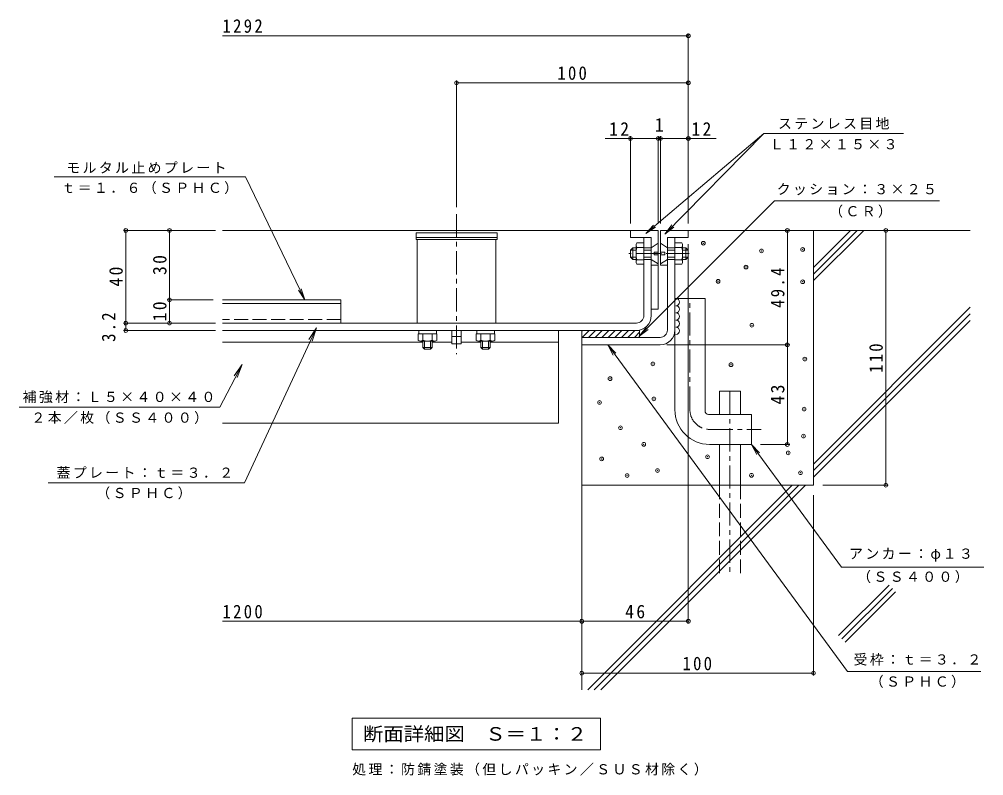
# Model space of a CAD drawing. Units: millimetres on the paper, enlarged 10 times, with parts at other scales. Extents: x -2105 to 2457, y -1919 to 1532.
# Drawn here: x 258 to 2339, y -100 to 1532 of the extents above; entities that cross this region are included whole.
import ezdxf
from ezdxf.enums import TextEntityAlignment as Align

# ---------------------------------------------------------------- set-up
doc = ezdxf.new("R2010")
doc.units = ezdxf.units.MM
doc.header["$LTSCALE"] = 10
doc.header["$PDMODE"] = 32
doc.header["$PDSIZE"] = 8
doc.linetypes.add('CHAIN1', pattern=[8, 5, -1, 1, -1])
doc.linetypes.add('DASHED3', pattern=[4, 3, -1])
for name, color, linetype, lineweight in [('D-1_ピット', 2, 'Continuous', 9), ('D-2_蓋', 3, 'Continuous', 9), ('D-3_受枠', 3, 'Continuous', 9), ('D-4_寸法', 7, 'Continuous', 9), ('D-5_仕様文', 7, 'Continuous', 9), ('D-6_躯体', 6, 'Continuous', 5), ('D-F', 6, 'Continuous', 5)]:
    doc.layers.add(name, color=color, linetype=linetype, lineweight=lineweight)
doc.styles.add('ＭＳ ゴシック', font='')
doc.styles.get('ＭＳ ゴシック').set_extended_font_data('MS Gothic')

msp = doc.modelspace()

# ---------------------------------------------------------------- linework, layer by layer
at = {"layer": 'D-1_ピット'}
for p, q in [((1701.82, 1076.87), (1641.82, 1076.87)), ((1641.82, 1001.86), (1641.82, 1076.87)), ((1656.82, 861.87), (1656.82, 1061.87)), ((1672.82, 689.86), (1672.82, 1061.87)), ((1656.82, 1039.36), (1641.82, 1049.37)), ((1672.82, 1050.03), (1687.61, 1050.03)), ((1689.45, 1046.85), (1687.61, 1050.03)), ((1689.49, 1006.86), (1689.49, 1046.78)), ((1650.82, 1023.86), (1641.82, 1023.86)), ((1672.82, 1039.36), (1656.82, 1039.36)), ((1672.82, 1034.36), (1656.82, 1034.36)), ((1687.66, 1040.2), (1672.82, 1040.2)), ((1696.82, 1039.36), (1689.49, 1039.36)), ((1701.82, 1034.36), (1689.49, 1034.36)), ((1696.82, 1039.36), (1696.82, 1014.36)), ((1701.82, 1034.36), (1696.82, 1039.36)), ((1701.82, 1019.36), (1701.82, 1034.36)), ((1656.82, 1014.36), (1641.82, 1004.36)), ((1656.82, 1001.86), (1641.82, 1001.86)), ((1672.82, 1019.36), (1656.82, 1019.36)), ((1672.82, 1014.36), (1656.82, 1014.36)), ((1687.66, 1013.53), (1672.82, 1013.53)), ((1672.82, 1003.7), (1687.66, 1003.7)), ((1689.49, 1006.86), (1687.66, 1003.7)), ((1701.82, 1019.36), (1689.49, 1019.36)), ((1696.82, 1014.36), (1689.49, 1014.36)), ((1701.82, 1019.36), (1696.82, 1014.36)), ((1672.82, 929.86), (1737.82, 929.86)), ((1737.82, 687.37), (1737.82, 929.86)), ((1120.32, 860.87), (1120.32, 853.87)), ((1120.32, 860.87), (1158.32, 860.87)), ((1120.32, 853.87), (1158.32, 853.87)), ((1158.32, 860.87), (1158.32, 853.87)), ((1191.82, 860.87), (1191.82, 831.87)), ((1211.82, 860.87), (1211.82, 831.87)), ((1283.32, 860.86), (1245.32, 860.86)), ((1245.32, 860.86), (1245.32, 853.87)), ((1283.32, 853.87), (1245.32, 853.87)), ((1283.32, 860.86), (1283.32, 853.87)), ((1211.82, 847.64), (1191.82, 847.64)), ((1471.82, 845.87), (1640.82, 845.87)), ((1471.82, 845.87), (1471.82, 829.87)), ((1211.82, 831.87), (1191.82, 831.87)), ((1640.82, 829.87), (1471.82, 829.87)), ((1745.32, 679.86), (1837.82, 679.86)), ((1837.82, 614.87), (1837.82, 679.86)), ((1747.82, 614.87), (1837.82, 614.87))]:
    msp.add_line(p, q, dxfattribs=at)
at = {"layer": 'D-1_ピット', "linetype": 'CHAIN1'}
for p, q in [((1703.72, 1026.86), (1639.65, 1026.86)), ((1705.32, 689.86), (1705.32, 929.86)), ((1747.82, 647.37), (1858.8, 647.37))]:
    msp.add_line(p, q, dxfattribs=at)
at = {"layer": 'D-1_ピット', "color": 5, "lineweight": 5}
for p, q in [((1119.07, 839.74), (1119.07, 853.87)), ((1119.07, 853.87), (1159.57, 853.87)), ((1129.17, 839.74), (1129.17, 853.87)), ((1149.47, 839.74), (1149.47, 853.86)), ((1159.57, 839.74), (1159.57, 853.87)), ((1284.57, 853.87), (1244.07, 853.87)), ((1244.07, 839.74), (1244.07, 853.87)), ((1254.17, 839.74), (1254.17, 853.86)), ((1274.47, 839.74), (1274.47, 853.87)), ((1284.57, 839.74), (1284.57, 853.87)), ((1124.12, 837.86), (1154.52, 837.86)), ((1279.52, 837.86), (1249.12, 837.86))]:
    msp.add_line(p, q, dxfattribs=at)
at = {"layer": 'D-1_ピット', "color": 4}
for p, q in [((1129.32, 837.86), (1129.32, 824.3)), ((1132.82, 837.86), (1132.82, 820.8)), ((1145.82, 837.86), (1145.82, 820.8)), ((1149.32, 837.86), (1149.32, 824.3)), ((1254.32, 837.86), (1254.32, 824.3)), ((1257.82, 837.86), (1257.82, 820.8)), ((1270.82, 837.86), (1270.82, 820.8)), ((1274.32, 837.86), (1274.32, 824.3)), ((1129.32, 824.3), (1149.32, 824.3)), ((1129.32, 824.3), (1132.82, 820.8)), ((1132.82, 820.8), (1145.82, 820.8)), ((1149.32, 824.3), (1145.82, 820.8)), ((1254.32, 824.3), (1274.32, 824.3)), ((1254.32, 824.3), (1257.82, 820.8)), ((1257.82, 820.8), (1270.82, 820.8)), ((1274.32, 824.3), (1270.82, 820.8))]:
    msp.add_line(p, q, dxfattribs=at)
at = {"layer": 'D-1_ピット'}
for points in [[(1701.82, 1076.87), (1701.82, 1061.87), (1656.82, 1061.87)], [(1650.82, 1023.86), (1650.82, 1029.86), (1641.82, 1029.86)]]:
    msp.add_lwpolyline(points, dxfattribs=at)
for centre, radius, start, end in [((1677.98, 1046.44), 11.51, 327.18906, 2.13945), ((1639.95, 1026.86), 49.53, 344.38446, 15.61554), ((1677.98, 1007.29), 11.51, 357.86055, 32.81094), ((1675.13, 922.15), 7.74, 270, 90), ((1675.13, 906.66), 7.74, 270, 90), ((1675.13, 891.18), 7.74, 270, 90), ((1675.13, 875.69), 7.74, 270, 90), ((1640.82, 861.87), 16, 270, 0), ((1640.82, 861.86), 32, 270, 0), ((1675.13, 860.2), 7.74, 270, 90), ((1747.82, 689.86), 75, 180, 270), ((1745.32, 687.37), 7.5, 180, 270)]:
    msp.add_arc(centre, radius, start, end, dxfattribs=at)
at = {"layer": 'D-1_ピット', "color": 5, "lineweight": 5}
for centre, radius, start, end in [((1124.12, 845.6), 7.74, 229.24486, 310.75514), ((1139.32, 866.24), 28.37, 249.04448, 290.95552), ((1154.52, 845.6), 7.74, 227.86179, 312.13821), ((1249.12, 845.6), 7.74, 227.86179, 312.13821), ((1264.32, 866.24), 28.37, 249.04448, 290.95552), ((1279.52, 845.6), 7.74, 229.24486, 310.75514)]:
    msp.add_arc(centre, radius, start, end, dxfattribs=at)
at = {"layer": 'D-1_ピット', "linetype": 'CHAIN1'}
msp.add_arc((1747.82, 689.86), 42.5, 180, 270, dxfattribs=at)
at = {"layer": 'D-2_蓋', "linetype": 'CHAIN1'}
for p, q in [((1201.82, 1111.98), (1201.82, 809.68)), ((1638.68, 1026.86), (1573.45, 1026.86))]:
    msp.add_line(p, q, dxfattribs=at)
at = {"layer": 'D-2_蓋'}
for p, q in [((696.65, 1076.87), (1636.82, 1076.87)), ((1114.32, 1071.86), (1114.32, 1061.87)), ((1114.32, 1071.86), (1289.32, 1071.86)), ((1289.32, 1071.86), (1289.32, 1061.87)), ((1605.82, 892.86), (1605.82, 1061.87)), ((1621.82, 892.87), (1621.82, 1061.87)), ((1116.82, 1056.86), (1286.82, 1056.86)), ((1116.82, 1056.86), (1116.82, 876.86)), ((1286.82, 1056.86), (1286.82, 876.86)), ((1589.15, 1006.86), (1589.15, 1046.78)), ((1589.19, 1046.85), (1591.03, 1050.03)), ((1605.82, 1050.03), (1591.03, 1050.03)), ((1636.82, 1049.37), (1621.82, 1039.36)), ((1581.82, 1039.36), (1576.82, 1034.36)), ((1576.82, 1019.36), (1576.82, 1034.36)), ((1589.15, 1034.36), (1576.82, 1034.36)), ((1581.82, 1014.36), (1581.82, 1039.36)), ((1589.15, 1039.36), (1581.82, 1039.36)), ((1590.98, 1040.2), (1605.82, 1040.2)), ((1621.82, 1039.36), (1605.82, 1039.36)), ((1621.82, 1034.36), (1605.82, 1034.36)), ((1627.82, 1023.86), (1636.82, 1023.86)), ((1581.82, 1014.36), (1576.82, 1019.36)), ((1576.82, 1019.36), (1589.15, 1019.36)), ((1589.15, 1014.36), (1581.82, 1014.36)), ((1589.15, 1006.86), (1590.98, 1003.7)), ((1590.98, 1013.53), (1605.82, 1013.53)), ((1605.82, 1003.7), (1590.98, 1003.7)), ((1605.82, 1019.36), (1621.82, 1019.36)), ((1621.82, 1014.36), (1605.82, 1014.36)), ((1636.82, 1004.36), (1621.82, 1014.36)), ((1621.82, 1001.86), (1636.82, 1001.86)), ((951.82, 926.86), (696.65, 926.86)), ((951.82, 918.86), (696.65, 918.86)), ((951.82, 926.86), (951.82, 876.86)), ((1589.82, 876.86), (696.65, 876.86)), ((1589.9, 860.87), (696.65, 860.87))]:
    msp.add_line(p, q, dxfattribs=at)
at = {"layer": 'D-2_蓋', "linetype": 'DASHED3'}
msp.add_line((951.82, 884.86), (696.65, 884.86), dxfattribs=at)
at = {"layer": 'D-2_蓋'}
for points in [[(1576.82, 1076.87), (1576.82, 1061.87), (1621.82, 1061.87)], [(1621.82, 906.86), (1636.82, 906.86), (1636.82, 1076.87)], [(1627.82, 1023.86), (1627.82, 1029.86), (1636.82, 1029.86)]]:
    msp.add_lwpolyline(points, dxfattribs=at)
for centre, radius, start, end in [((1600.66, 1046.44), 11.51, 177.86055, 212.81094), ((1638.69, 1026.86), 49.53, 164.38446, 195.61554), ((1600.66, 1007.29), 11.51, 147.18906, 182.13945), ((1589.82, 892.87), 32, 270, 0), ((1589.82, 892.86), 16, 270, 0)]:
    msp.add_arc(centre, radius, start, end, dxfattribs=at)
at = {"layer": 'D-3_受枠'}
msp.add_line((1114.32, 1061.87), (1289.32, 1061.87), dxfattribs=at)
at = {"layer": 'D-4_寸法'}
for p, q in [((1701.82, 1091.86), (1701.82, 1501.9)), ((1701.82, 1496.9), (696.65, 1496.9)), ((1201.82, 1126.98), (1201.82, 1400.33)), ((1701.82, 1395.33), (1201.82, 1395.33)), ((1701.82, 1380.33), (1701.82, 1390.33)), ((1636.82, 1275.18), (1522.21, 1275.18)), ((1576.82, 1091.86), (1576.82, 1280.18)), ((1636.82, 1091.86), (1636.82, 1280.18)), ((1641.82, 1275.18), (1636.82, 1275.18)), ((1641.82, 1091.86), (1641.82, 1280.18)), ((1761.75, 1275.18), (1641.82, 1275.18)), ((1609.83, 1069.9), (1626.61, 1088.43)), ((1609.83, 1069.9), (1630.84, 1083.46)), ((1650.94, 1068.71), (1665.98, 1088.68)), ((1650.94, 1068.71), (1670.63, 1084.11)), ((681.65, 1076.87), (482.97, 1076.87)), ((487.97, 876.86), (487.97, 1076.87)), ((582.31, 1076.87), (582.31, 926.86)), ((1915.52, 829.87), (1915.52, 1076.87)), ((2127.78, 1076.87), (2127.78, 526.87)), ((1701.82, 1046.87), (1701.82, 228.35)), ((874.37, 926.86), (860.68, 947.78)), ((874.37, 926.86), (866.56, 950.61)), ((577.31, 926.86), (676.65, 926.86)), ((582.31, 926.86), (582.31, 876.86)), ((681.65, 876.86), (482.97, 876.86)), ((487.97, 860.87), (487.97, 876.86)), ((681.65, 860.87), (482.97, 860.87)), ((1655.82, 829.87), (1920.52, 829.87)), ((1915.52, 829.87), (1915.52, 614.87)), ((1920.52, 614.87), (1857.82, 614.87)), ((2132.78, 526.87), (1991.82, 526.87)), ((1971.82, 116.29), (1971.82, 505.75)), ((1471.82, 233.35), (696.65, 233.35)), ((1701.82, 233.35), (1471.82, 233.35)), ((1471.82, 121.29), (1971.82, 121.29))]:
    msp.add_line(p, q, dxfattribs=at)
msp.add_lwpolyline([(976.71, 23.96), (976.71, -43.73), (1512.45, -43.73), (1512.45, 23.96)], close=True, dxfattribs=at)
for p in [(1701.82, 1496.9), (1201.82, 1395.33), (1701.82, 1395.33), (1576.82, 1275.18), (1636.82, 1275.18), (1641.82, 1275.18), (1701.82, 1275.18), (487.97, 1076.87), (582.31, 1076.87), (1915.52, 1076.87), (2127.78, 1076.87), (582.31, 926.86), (487.97, 876.86), (582.31, 876.86), (487.97, 860.87), (1915.52, 829.87), (1915.52, 614.87), (2127.78, 526.87), (1471.82, 233.35), (1701.82, 233.35), (1471.82, 121.29), (1971.82, 121.29)]:
    msp.add_point(p, dxfattribs=at)
at = {"layer": 'D-5_仕様文'}
for p, q in [((1864.68, 1286.28), (1609.83, 1069.9)), ((1864.68, 1286.28), (1650.94, 1068.71)), ((2165.78, 1286.28), (1864.68, 1286.28)), ((746.59, 1192.39), (333.43, 1192.39)), ((746.59, 1192.39), (874.37, 926.86)), ((899.29, 866.6), (744.15, 532.45)), ((899.29, 866.6), (883.22, 841.28)), ((899.29, 866.6), (890.32, 837.98)), ((1527.84, 829.87), (1545.14, 811.82)), ((1527.84, 829.87), (1539.88, 807.96)), ((1527.84, 829.87), (2045.52, 125.33)), ((690.81, 695.71), (738.89, 787.64)), ((738.89, 787.64), (721.64, 763.1)), ((738.89, 787.64), (728.58, 759.47)), ((258.36, 695.71), (690.81, 695.71)), ((1837.82, 614.87), (1855.13, 596.82)), ((1837.82, 614.87), (1849.87, 592.96)), ((1837.82, 614.87), (2032.45, 349.98)), ((320.62, 532.45), (744.15, 532.45)), ((2032.45, 349.98), (2339.15, 349.98)), ((2333.29, 125.33), (2045.52, 125.33))]:
    msp.add_line(p, q, dxfattribs=at)
at = {"layer": 'D-6_躯体'}
for p, q in [((1114.32, 1061.87), (1114.32, 1056.86)), ((1114.32, 1061.87), (1289.32, 1061.87)), ((1289.32, 1061.87), (1289.32, 1056.86)), ((1701.82, 1076.87), (2310.12, 1076.87)), ((1971.82, 1076.87), (1971.82, 526.87)), ((1971.82, 968.53), (2080.16, 1076.87)), ((1971.82, 982.67), (2066.02, 1076.87)), ((1971.82, 996.81), (2051.87, 1076.87)), ((1289.32, 1056.86), (1114.32, 1056.86)), ((1971.82, 572.55), (2310.12, 910.85)), ((1971.82, 558.41), (2310.12, 896.71)), ((1971.82, 544.26), (2310.12, 882.57)), ((1421.82, 860.87), (1421.82, 660.87)), ((696.65, 835.87), (1129.32, 835.87)), ((1149.32, 835.87), (1191.82, 835.87)), ((1211.82, 835.87), (1254.32, 835.87)), ((1274.32, 835.87), (1421.82, 835.87)), ((1471.82, 829.87), (1471.82, 85.56)), ((1769.07, 729.86), (1814.07, 729.86)), ((1769.07, 729.86), (1769.07, 679.86)), ((1814.07, 729.86), (1814.07, 679.86)), ((1421.82, 660.87), (696.65, 660.87)), ((1769.07, 614.87), (1769.07, 526.87)), ((1814.07, 614.87), (1814.07, 526.87)), ((1471.82, 526.87), (1971.82, 526.87)), ((1484.84, 85.56), (1926.14, 526.87)), ((1498.98, 85.56), (1940.28, 526.87)), ((1513.12, 85.56), (1954.42, 526.87)), ((2026.13, 202.6), (2134.95, 311.42)), ((2033.21, 195.53), (2142.02, 304.35)), ((2040.28, 188.46), (2149.1, 297.27))]:
    msp.add_line(p, q, dxfattribs=at)
at = {"layer": 'D-6_躯体', "linetype": 'CHAIN1'}
msp.add_line((1791.57, 729.86), (1791.57, 334.67), dxfattribs=at)
at = {"layer": 'D-6_躯体', "linetype": 'DASHED3'}
for p, q in [((1769.07, 526.87), (1769.07, 334.67)), ((1814.07, 526.87), (1814.07, 334.67))]:
    msp.add_line(p, q, dxfattribs=at)
at = {"layer": 'D-6_躯体'}
for p in [(1734.23, 1049.17), (1859.57, 1032.62), (1948.48, 1035.8), (1826.23, 997.69), (1766.01, 966.9), (1948.48, 965.94), (1838.93, 872.26), (1625.35, 788.72), (1793.94, 787.06), (1953.24, 799.23), (1532.93, 756.88), (1510.29, 705.57), (1627.66, 713.25), (1951.65, 691.27), (1555.37, 650.93), (1950.34, 632.98), (1605.7, 615.29), (1514.82, 583.79), (1743.38, 588.29), (1917.46, 596.71), (1635.14, 558.69), (1569.71, 547.8), (1838.16, 548.4), (1943.74, 553.8)]:
    msp.add_point(p, dxfattribs=at)
at = {"layer": 'D-F'}
for p, q in [((1471.82, 859.26), (1473.43, 860.87)), ((1471.82, 860.87), (1596.82, 860.87)), ((1471.82, 860.87), (1471.82, 845.87)), ((1472.57, 845.87), (1487.57, 860.87)), ((1486.71, 845.87), (1501.71, 860.87)), ((1500.85, 845.87), (1515.85, 860.87)), ((1515, 845.87), (1530, 860.87)), ((1529.14, 845.87), (1544.14, 860.87)), ((1543.28, 845.87), (1558.28, 860.87)), ((1557.42, 845.87), (1572.42, 860.87)), ((1571.57, 845.87), (1586.57, 860.87)), ((1585.71, 845.87), (1596.82, 856.98)), ((1596.82, 860.87), (1596.82, 845.87))]:
    msp.add_line(p, q, dxfattribs=at)
at = {"layer": 'D-F', "color": 7, "lineweight": 9}
msp.add_line((1595.4, 847.58), (1615.21, 862.83), dxfattribs=at)
msp.add_lwpolyline([(2243.66, 1140.9), (1887.97, 1140.9), (1595.4, 847.58), (1610.59, 867.44)], dxfattribs=at)

# ---------------------------------------------------------------- texts
at = {"layer": 'D-4_寸法', "color": 2, "style": 'ＭＳ ゴシック'}
msp.add_text('1', height=29.33, dxfattribs=at).set_placement((1629.32, 1281.18), align=Align.BOTTOM_LEFT)
at = {"layer": 'D-4_寸法', "color": 2, "style": 'ＭＳ ゴシック', "width": 1.1}
msp.add_text('断面詳細図\u3000Ｓ＝１：２', height=29.33, dxfattribs=at).set_placement((999.61, -33.1), align=Align.BOTTOM_LEFT)
at = {"layer": 'D-4_寸法', "color": 2, "char_height": 29.33, "attachment_point": 7, "style": 'ＭＳ ゴシック'}
for s, insert in [('\\T1.28;\\W0.9;1292', (696.65, 1502.9)), ('\\T1.27;\\W0.9;100', (1419.32, 1401.33)), ('\\T1.27;\\W0.95;12', (1530.85, 1281.18)), ('\\T1.27;\\W0.95;12', (1708.47, 1281.18)), ('\\T1.28;\\W0.9;1200', (696.65, 239.35)), ('\\T1.27;\\W0.95;46', (1565.57, 239.35)), ('\\T1.27;\\W0.9;100', (1689.32, 127.29))]:
    msp.add_mtext(s, dxfattribs=dict(at, insert=insert))
at = {"layer": 'D-4_寸法', "color": 2, "char_height": 29.33, "attachment_point": 7, "rotation": 90, "style": 'ＭＳ ゴシック'}
for s, insert in [('\\T1.27;\\W0.95;30', (576.31, 980.62)), ('\\T1.27;\\W0.95;40', (481.97, 955.61)), ('\\T1.28;\\W0.9;49.4', (1909.52, 909.62)), ('\\T1.27;\\W0.95;10', (576.31, 880.61)), ('\\T1.27;\\W0.9;3.2', (466.11, 836.37)), ('\\T1.27;\\W0.9;110', (2121.78, 769.37)), ('\\T1.27;\\W0.95;43', (1909.52, 701.12))]:
    msp.add_mtext(s, dxfattribs=dict(at, insert=insert))
at = {"layer": 'D-4_寸法', "insert": (976.71, -99.86), "char_height": 21.99, "attachment_point": 7, "style": 'ＭＳ ゴシック'}
msp.add_mtext('\\T1.17;処理：防錆塗装（但しパッキン／ＳＵＳ材除く）', dxfattribs=at)
at = {"layer": 'D-5_仕様文', "char_height": 21.99, "attachment_point": 7, "style": 'ＭＳ ゴシック'}
for s, insert in [('\\T1.17;ステンレス目地', (1895.23, 1294.27)), ('\\T1.17;Ｌ１２×１５×３', (1877.73, 1251.43)), ('\\T1.17;モルタル止めプレート', (359.74, 1199.79)), ('\\T1.17;ｔ＝１．６（ＳＰＨＣ）', (349.39, 1154.91)), ('\\T1.17;補強材：Ｌ５×４０×４０', (265.61, 703.93)), ('\\T1.17;２本／枚（ＳＳ４００）', (284.58, 658.97)), ('\\T1.17;蓋プレート：ｔ＝３．２', (338.79, 541.69)), ('\\T1.17;（ＳＰＨＣ）', (424.6, 496.33)), ('\\T1.17;アンカー：φ１３', (2048.63, 362.31)), ('\\T1.17;（ＳＳ４００）', (2066.13, 315.71)), ('\\T1.17;受枠：ｔ＝３．２', (2058.29, 137.64)), ('\\T1.17;（ＳＰＨＣ）', (2093.29, 89.48))]:
    msp.add_mtext(s, dxfattribs=dict(at, insert=insert))
at = {"layer": 'D-F', "color": 7, "char_height": 21.99, "attachment_point": 7, "style": 'ＭＳ ゴシック'}
for s, insert in [('\\T1.17;クッション：３×２５', (1892.5, 1152.61)), ('\\T1.17;（ＣＲ）', (2005.71, 1104.34))]:
    msp.add_mtext(s, dxfattribs=dict(at, insert=insert))

doc.saveas('drawing.dxf')
